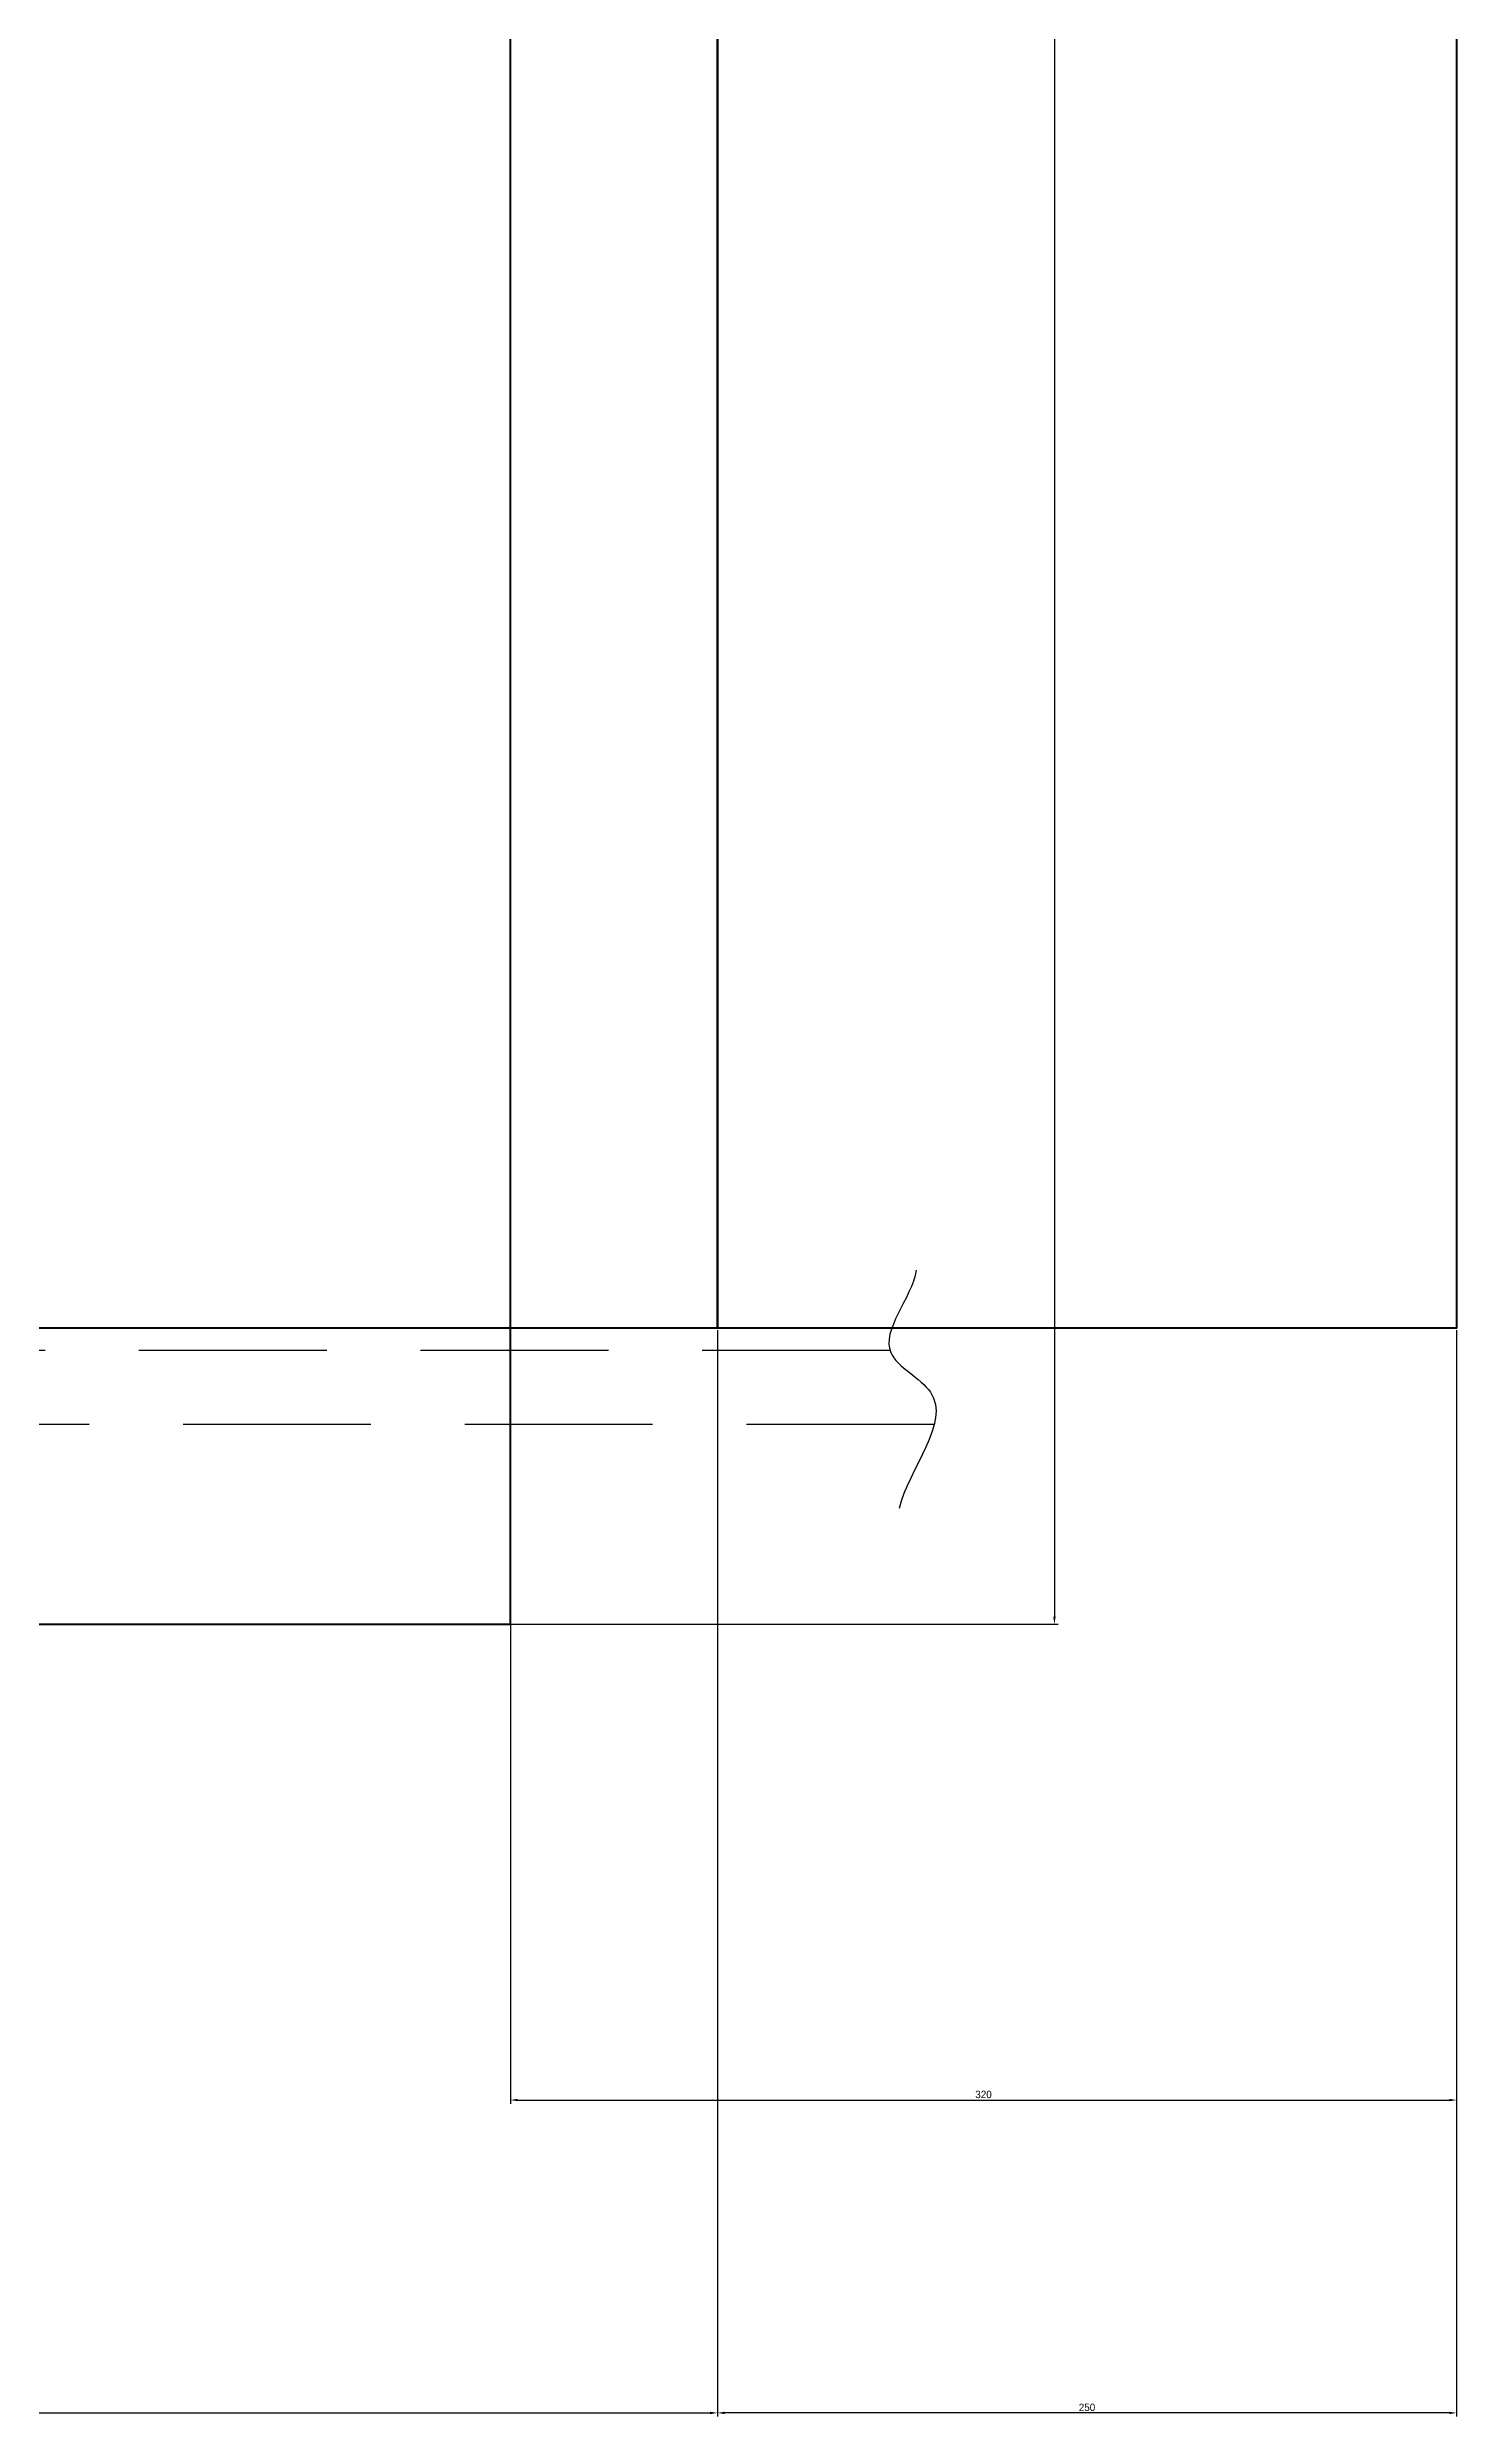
# Model space of a CAD drawing. Header units: millimetres. Extents: x 36689 to 81590, y -49198 to -25401.
# Drawn here: x 52237 to 52713, y -31606 to -30805 of the extents above; entities that cross this region are included whole.
import ezdxf

# ---------------------------------------------------------------- set-up
doc = ezdxf.new("R2010")
doc.units = ezdxf.units.MM
doc.header["$PDMODE"] = 34
doc.header["$PDSIZE"] = 25
doc.linetypes.add('DASHED', pattern=[19.05, 12.7, -6.35])
for name, color, linetype in [('01 Черновое', 7, 'Continuous'), ('02 Розетки', 7, 'Continuous'), ('11 Привязка размеры', 7, 'Continuous')]:
    doc.layers.add(name, color=color, linetype=linetype)
doc.layers.add('04 Мебель', color=5, linetype='Continuous', true_color=0x0000ff)
doc.styles.add('QCADDimTextStyle', font='txt')
doc.dimstyles.new('QCADDimStyle', dxfattribs={"dimtxt": 2.5, "dimasz": 2.5, "dimexe": 1.25, "dimexo": 0.625, "dimtad": 1, "dimtoh": 1, "dimdec": 4, "dimzin": 0, "dimdsep": 46, "dimtxsty": 'QCADDimTextStyle', "dimcen": 0.09, "dimadec": 0, "dimazin": 0, "dimtfac": 1, "dimtdec": 4, "dimtofl": 0, "dimtmove": 0, "dimatfit": 3, "dimfxl": 1, "dimtolj": 1, "dimtzin": 0, "dimarcsym": 0})

# ---------------------------------------------------------------- blocks, each defined once
blk = doc.blocks.new('*D48')
at = {"layer": '11 Привязка размеры', "color": 0, "lineweight": -2}
for p, q in [((52293.74, -29538.38), (52578.34, -29538.38)), ((52577.09, -29540.88), (52577.09, -31335.88)), ((52293.74, -31338.38), (52578.34, -31338.38))]:
    blk.add_line(p, q, dxfattribs=at)
at = {"layer": '11 Привязка размеры', "color": 0}
for points in [[(52577.51, -29540.88), (52576.68, -29540.88), (52577.09, -29538.38)], [(52576.68, -31335.88), (52577.51, -31335.88), (52577.09, -31338.38)]]:
    blk.add_solid(points, dxfattribs=at)
at = {"layer": 'Defpoints', "color": 0}
for p in [(52293.11, -29538.38), (52293.11, -31338.38), (52577.09, -31338.38)]:
    blk.add_point(p, dxfattribs=at)
at = {"layer": '11 Привязка размеры', "color": 0, "insert": (52575.22, -30438.38), "char_height": 2.5, "attachment_point": 5, "rotation": 90, "style": 'QCADDimTextStyle'}
blk.add_mtext('1800', dxfattribs=at)
blk = doc.blocks.new('*D87')
at = {"layer": '11 Привязка размеры', "color": 0, "lineweight": -2}
for p, q in [((51863.11, -31239), (51863.11, -31606.25)), ((52463.11, -31239), (52463.11, -31606.25)), ((51865.61, -31605), (52460.61, -31605))]:
    blk.add_line(p, q, dxfattribs=at)
at = {"layer": '11 Привязка размеры', "color": 0}
for points in [[(51865.61, -31604.59), (51865.61, -31605.42), (51863.11, -31605)], [(52460.61, -31605.42), (52460.61, -31604.59), (52463.11, -31605)]]:
    blk.add_solid(points, dxfattribs=at)
at = {"layer": 'Defpoints', "color": 0}
for p in [(51863.11, -31238.38), (52463.11, -31238.38), (52463.11, -31605)]:
    blk.add_point(p, dxfattribs=at)
at = {"layer": '11 Привязка размеры', "color": 0, "insert": (52163.11, -31603.13), "char_height": 2.5, "attachment_point": 5, "style": 'QCADDimTextStyle'}
blk.add_mtext('600', dxfattribs=at)
blk = doc.blocks.new('*D88')
at = {"layer": '11 Привязка размеры', "color": 0, "lineweight": -2}
for p, q in [((52463.11, -31239), (52463.11, -31606.25)), ((52713.11, -31239), (52713.11, -31606.25)), ((52710.61, -31605), (52465.61, -31605))]:
    blk.add_line(p, q, dxfattribs=at)
at = {"layer": '11 Привязка размеры', "color": 0}
for points in [[(52465.61, -31604.59), (52465.61, -31605.42), (52463.11, -31605)], [(52710.61, -31605.42), (52710.61, -31604.59), (52713.11, -31605)]]:
    blk.add_solid(points, dxfattribs=at)
at = {"layer": 'Defpoints', "color": 0}
for p in [(52463.11, -31238.38), (52713.11, -31238.38), (52463.11, -31605)]:
    blk.add_point(p, dxfattribs=at)
at = {"layer": '11 Привязка размеры', "color": 0, "insert": (52588.11, -31603.13), "char_height": 2.5, "attachment_point": 5, "style": 'QCADDimTextStyle'}
blk.add_mtext('250', dxfattribs=at)
blk = doc.blocks.new('*D98')
at = {"layer": '11 Привязка размеры', "color": 0, "lineweight": -2}
for p, q in [((52393.11, -31239), (52393.11, -31500.5)), ((52713.11, -31239), (52713.11, -31500.5)), ((52395.61, -31499.25), (52710.61, -31499.25))]:
    blk.add_line(p, q, dxfattribs=at)
at = {"layer": '11 Привязка размеры', "color": 0}
for points in [[(52395.61, -31498.83), (52395.61, -31499.66), (52393.11, -31499.25)], [(52710.61, -31499.66), (52710.61, -31498.83), (52713.11, -31499.25)]]:
    blk.add_solid(points, dxfattribs=at)
at = {"layer": 'Defpoints', "color": 0}
for p in [(52393.11, -31238.38), (52713.11, -31238.38), (52713.11, -31499.25)]:
    blk.add_point(p, dxfattribs=at)
at = {"layer": '11 Привязка размеры', "color": 0, "insert": (52553.11, -31497.37), "char_height": 2.5, "attachment_point": 5, "style": 'QCADDimTextStyle'}
blk.add_mtext('320', dxfattribs=at)

msp = doc.modelspace()

# ---------------------------------------------------------------- linework, layer by layer
at = {"layer": '01 Черновое', "lineweight": 40}
for p, q in [((52393.11174, -31338.379), (52393.11174, -28538.379)), ((50663.11174, -31338.379), (52393.11174, -31338.379))]:
    msp.add_line(p, q, dxfattribs=at)
at = {"layer": '02 Розетки', "linetype": 'DASHED', "ltscale": 5}
for p, q in [((52521.48067, -31245.879), (50596.13834, -31245.879)), ((52536.44257, -31270.879), (50611.10024, -31270.879))]:
    msp.add_line(p, q, dxfattribs=at)
at = {"layer": '04 Мебель', "lineweight": 40}
msp.add_lwpolyline([(51863.11174, -30518.379), (52463.11174, -30518.379), (52463.11174, -31238.379), (51863.11174, -31238.379)], close=True, dxfattribs=at)
at = {"layer": '04 Мебель', "lineweight": 40, "flags": 128}
msp.add_lwpolyline([(52463.11174, -30518.379), (52713.11113, -30518.379), (52713.11113, -31238.379), (52463.11174, -31238.379)], close=True, dxfattribs=at)
at = {"layer": '11 Привязка размеры', "start_tangent": (-0.158678095, -0.987330371), "end_tangent": (-0.213167075, -0.977015761)}
msp.add_spline([(52530.37086, -31218.79463), (52521.7467, -31246.58358), (52535.16206, -31259.99894), (52524.62142, -31299.28676)], degree=3, dxfattribs=at)

# ---------------------------------------------------------------- dimensions: what is measured, and where the dimension line sits
at = {"layer": '11 Привязка размеры'}
dim = msp.add_linear_dim(base=(52577.09339, -31338.379), p1=(52293.11174, -29538.379), p2=(52293.11174, -31338.379), angle=90, dimstyle='QCADDimStyle', override={"dimtxt": 2.5, "dimasz": 2.5, "dimexe": 1.25, "dimexo": 0.625, "dimgap": 0.625, "dimtad": 1, "dimtih": 0, "dimtoh": 0, "dimdec": 2, "dimzin": 8, "dimdsep": 44, "dimcen": 2.5, "dimclrd": 0, "dimclre": 0, "dimclrt": 0, "dimtdec": 2, "dimtofl": 1, "dimtmove": 2, "dimfxl": 1, "dimfxlon": 0, "dimtolj": 0, "dimtzin": 8}, dxfattribs=at)
dim.commit()
dim.dimension.update_dxf_attribs({"geometry": '*D48', "text_midpoint": (52575.21839, -30438.379)})
for base, p1, p2, picture, middle in [((52463.11174, -31605.00225), (51863.11174, -31238.379), (52463.11174, -31238.379), '*D87', (52163.11174, -31603.12725)), ((52713.11113, -31499.24801), (52393.11174, -31238.379), (52713.11113, -31238.379), '*D98', (52553.11144, -31497.37301)), ((52463.11174, -31605.00225), (52713.11113, -31238.379), (52463.11174, -31238.379), '*D88', (52588.11144, -31603.12725))]:
    dim = msp.add_linear_dim(base=base, p1=p1, p2=p2, dimstyle='QCADDimStyle', override={"dimtxt": 2.5, "dimasz": 2.5, "dimexe": 1.25, "dimexo": 0.625, "dimgap": 0.625, "dimtad": 1, "dimtih": 0, "dimtoh": 0, "dimdec": 2, "dimzin": 8, "dimdsep": 44, "dimcen": 2.5, "dimclrd": 0, "dimclre": 0, "dimclrt": 0, "dimtdec": 2, "dimtofl": 1, "dimtmove": 2, "dimfxl": 1, "dimfxlon": 0, "dimtolj": 0, "dimtzin": 8}, dxfattribs=at)
    dim.commit()
    dim.dimension.update_dxf_attribs({"geometry": picture, "text_midpoint": middle})

doc.saveas('drawing.dxf')
